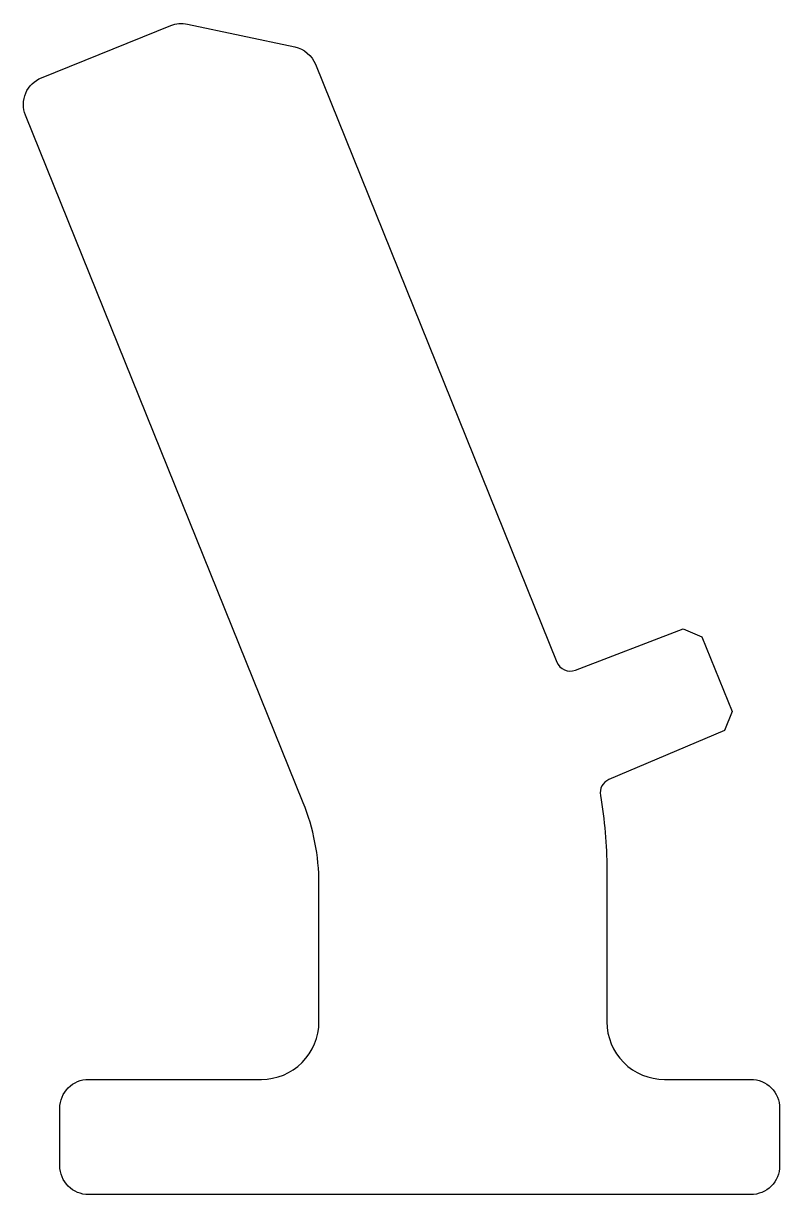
# Model space of a CAD drawing. Extents: x 686.1 to 712.3, y 584.7 to 625.4.
import ezdxf

# ---------------------------------------------------------------- set-up
doc = ezdxf.new("R2010")
doc.units = 0
doc.layers.get('0').update_dxf_attribs({"linetype": 'CONTINUOUS'})

msp = doc.modelspace()

# ---------------------------------------------------------------- linework, layer by layer
at = {"color": 7, "linetype": 'CONTINUOUS', "flags": 128}
msp.add_lwpolyline([(696.348, 595.486, 0.096289), (695.802, 598.296), (686.155, 622.172, -0.414214), (686.708, 623.473), (691.199, 625.288, -0.149594), (691.782, 625.339), (695.507, 624.545, -0.249179), (696.226, 623.941), (704.613, 603.182, 0.409111), (705.256, 602.902), (708.999, 604.339), (709.653, 604.055), (710.702, 601.459), (710.429, 600.8), (706.422, 599.099, 0.348747), (706.124, 598.552, -0.043242), (706.348, 595.972), (706.348, 590.688, 0.414214), (708.348, 588.688), (711.348, 588.688, -0.414214), (712.348, 587.688), (712.348, 585.688, -0.414214), (711.348, 584.688), (688.348, 584.688, -0.414214), (687.348, 585.688), (687.348, 587.688, -0.414214), (688.348, 588.688), (694.348, 588.688, 0.414214), (696.348, 590.688)], format="xyb", close=True, dxfattribs=at)

doc.saveas('drawing.dxf')
